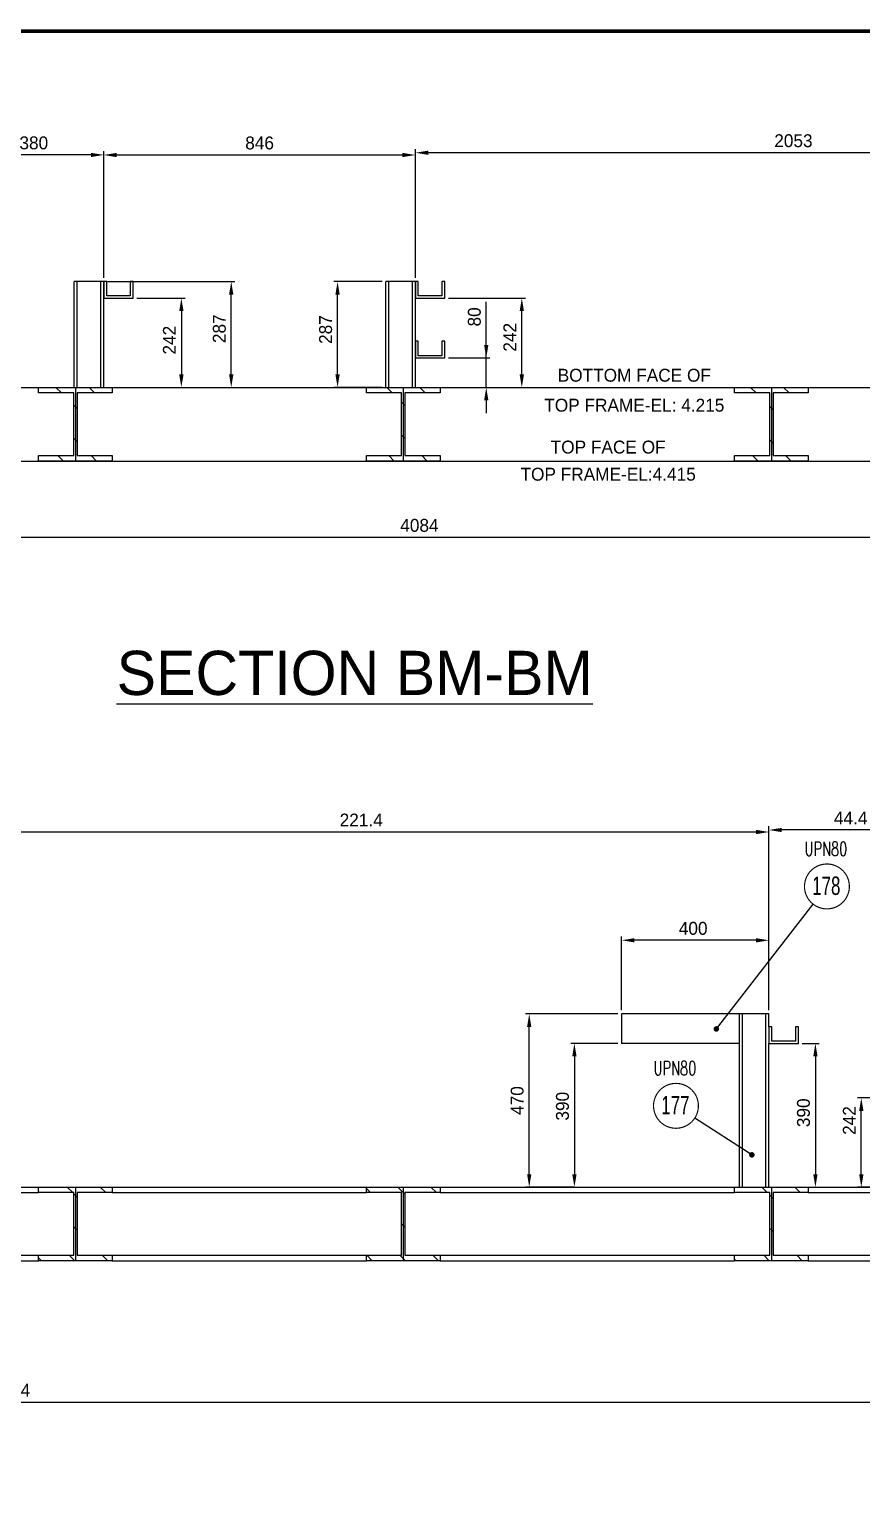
# Model space of a CAD drawing. Header units: millimetres. Extents: x 0 to 16187, y -20471 to 6290.
# Drawn here: x 1799.7 to 2025.7, y 3026.1 to 3423.6 of the extents above; entities that cross this region are included whole.
import ezdxf
from ezdxf.enums import TextEntityAlignment as Align

# ---------------------------------------------------------------- set-up
doc = ezdxf.new("R2010")
doc.units = ezdxf.units.MM
doc.header["$PDSIZE"] = -1
doc.layers.add('BORDER1', color=3, linetype='Continuous')
doc.layers.add('BORDER2', color=7, linetype='Continuous')
doc.styles.add('MtXpl_txt_shx', font='txt.shx', dxfattribs={"height": 0.2})
doc.styles.add('ROMANC', font='ROMANC', dxfattribs={"height": 5})
doc.styles.add('ROMAND-1', font='ic-romand.shx')
doc.styles.add('ROMANS', font='ROMANS.shx', dxfattribs={"width": 0.8})
doc.styles.add('ROMANT', font='ROMANT', dxfattribs={"height": 4})
doc.styles.add('SLDTEXTSTYLE2', font='TXT', dxfattribs={"width": 0.686449})
doc.dimstyles.new('AM_ISO', dxfattribs={"dimtxt": 3.5, "dimasz": 3.5, "dimexe": 1, "dimexo": 1, "dimgap": 1.5, "dimtad": 1, "dimdsep": 46, "dimtxsty": 'Standard', "dimcen": 0, "dimclrd": 1, "dimclre": 1, "dimclrt": 1, "dimadec": 0, "dimazin": 2, "dimtp": 0.1, "dimtm": 0.1, "dimtfac": 0.71, "dimtdec": 3, "dimtmove": 0, "dimatfit": 3, "dimfxl": 1, "dimlwd": -1, "dimlwe": -1, "dimarcsym": 1})
doc.dimstyles.new('AM_ISO$7', dxfattribs={"dimtxt": 3.5, "dimasz": 3.5, "dimexe": 1, "dimexo": 1, "dimgap": 1.5, "dimtad": 1, "dimtoh": 1, "dimdsep": 46, "dimtxsty": 'Standard', "dimcen": 0, "dimclrd": 1, "dimclre": 1, "dimclrt": 1, "dimadec": 0, "dimazin": 2, "dimtp": 0.1, "dimtm": 0.1, "dimtfac": 0.71, "dimtdec": 3, "dimtmove": 0, "dimatfit": 3, "dimfxl": 1, "dimlwd": -1, "dimlwe": -1, "dimarcsym": 1})
pattern_1 = [(135, (419.019, 1580.261), (-4.490128, -4.490128), [])]
pattern_2 = [(135, (419.019, 3584.333), (-4.490128, -4.490128), [])]

# ---------------------------------------------------------------- blocks, each defined once
blk = doc.blocks.new('*D3771')
at = {"color": 1, "linetype": 'ByBlock'}
for p, q in [((1895.53, 3355.14), (1882.4, 3355.14)), ((1883.4, 3329.94), (1883.4, 3351.64)), ((1895.53, 3326.44), (1882.4, 3326.44))]:
    blk.add_line(p, q, dxfattribs=at)
at = {"color": 1}
for points in [[(1883.98, 3351.64), (1882.82, 3351.64), (1883.4, 3355.14)], [(1882.82, 3329.94), (1883.98, 3329.94), (1883.4, 3326.44)]]:
    blk.add_solid(points, dxfattribs=at)
at = {"layer": 'Defpoints', "color": 0}
for p in [(1883.4, 3355.14), (1896.53, 3355.14), (1896.53, 3326.44)]:
    blk.add_point(p, dxfattribs=at)
at = {"color": 1, "insert": (1878.4, 3342.13), "char_height": 3.5, "attachment_point": 2, "rotation": 90}
blk.add_mtext('287', dxfattribs=at)
blk = doc.blocks.new('*D3773')
at = {"color": 1, "linetype": 'ByBlock'}
for p, q in [((1820.93, 3355.14), (1855.54, 3355.14)), ((1854.54, 3329.94), (1854.54, 3351.64)), ((1820.93, 3326.44), (1855.54, 3326.44))]:
    blk.add_line(p, q, dxfattribs=at)
at = {"color": 1}
for points in [[(1855.12, 3351.64), (1853.95, 3351.64), (1854.54, 3355.14)], [(1853.95, 3329.94), (1855.12, 3329.94), (1854.54, 3326.44)]]:
    blk.add_solid(points, dxfattribs=at)
at = {"layer": 'Defpoints', "color": 0}
for p in [(1819.93, 3355.14), (1854.54, 3355.14), (1819.93, 3326.44)]:
    blk.add_point(p, dxfattribs=at)
at = {"color": 1, "insert": (1849.54, 3342.36), "char_height": 3.5, "attachment_point": 2, "rotation": 90}
blk.add_mtext('287', dxfattribs=at)
blk = doc.blocks.new('*D3774')
at = {"color": 1, "linetype": 'ByBlock'}
for p, q in [((1828.93, 3350.64), (1841.99, 3350.64)), ((1840.99, 3347.14), (1840.99, 3329.94)), ((1823.23, 3326.44), (1841.99, 3326.44))]:
    blk.add_line(p, q, dxfattribs=at)
at = {"color": 1}
for points in [[(1841.58, 3347.14), (1840.41, 3347.14), (1840.99, 3350.64)], [(1840.41, 3329.94), (1841.58, 3329.94), (1840.99, 3326.44)]]:
    blk.add_solid(points, dxfattribs=at)
at = {"layer": 'Defpoints', "color": 0}
for p in [(1827.93, 3350.64), (1822.23, 3326.44), (1840.99, 3326.44)]:
    blk.add_point(p, dxfattribs=at)
at = {"color": 1, "insert": (1835.99, 3339.25), "char_height": 3.5, "attachment_point": 2, "rotation": 90}
blk.add_mtext('242', dxfattribs=at)
blk = doc.blocks.new('*D3775')
at = {"color": 1, "linetype": 'ByBlock'}
for p, q in [((1923.78, 3334.44), (1923.78, 3349.69)), ((1923.78, 3337.94), (1923.78, 3341.44)), ((1913.53, 3334.44), (1924.78, 3334.44)), ((1923.78, 3326.44), (1923.78, 3334.44)), ((1912.23, 3326.44), (1924.78, 3326.44)), ((1923.78, 3322.94), (1923.78, 3319.44))]:
    blk.add_line(p, q, dxfattribs=at)
at = {"color": 1}
for points in [[(1923.2, 3337.94), (1924.36, 3337.94), (1923.78, 3334.44)], [(1924.36, 3322.94), (1923.2, 3322.94), (1923.78, 3326.44)]]:
    blk.add_solid(points, dxfattribs=at)
at = {"layer": 'Defpoints', "color": 0}
for p in [(1912.53, 3334.44), (1923.78, 3334.44), (1911.23, 3326.44)]:
    blk.add_point(p, dxfattribs=at)
at = {"color": 1, "insert": (1918.78, 3345.57), "char_height": 3.5, "attachment_point": 2, "rotation": 90}
blk.add_mtext('80', dxfattribs=at)
blk = doc.blocks.new('*D3776')
at = {"color": 1, "linetype": 'ByBlock'}
for p, q in [((1913.53, 3350.64), (1934.43, 3350.64)), ((1933.43, 3329.94), (1933.43, 3347.14)), ((1912.23, 3326.44), (1934.43, 3326.44))]:
    blk.add_line(p, q, dxfattribs=at)
at = {"color": 1}
for points in [[(1934.02, 3347.14), (1932.85, 3347.14), (1933.43, 3350.64)], [(1932.85, 3329.94), (1934.02, 3329.94), (1933.43, 3326.44)]]:
    blk.add_solid(points, dxfattribs=at)
at = {"layer": 'Defpoints', "color": 0}
for p in [(1912.53, 3350.64), (1933.43, 3350.64), (1911.23, 3326.44)]:
    blk.add_point(p, dxfattribs=at)
at = {"color": 1, "insert": (1928.43, 3340.03), "char_height": 3.5, "attachment_point": 2, "rotation": 90}
blk.add_mtext('242', dxfattribs=at)
blk = doc.blocks.new('*D3779')
at = {"color": 1, "linetype": 'ByBlock'}
for p, q in [((1960.53, 3157.36), (1960.53, 3177.36)), ((1997.03, 3176.36), (1964.03, 3176.36)), ((2000.53, 3157.36), (2000.53, 3177.36))]:
    blk.add_line(p, q, dxfattribs=at)
at = {"color": 1}
for points in [[(1964.03, 3176.94), (1964.03, 3175.78), (1960.53, 3176.36)], [(1997.03, 3175.78), (1997.03, 3176.94), (2000.53, 3176.36)]]:
    blk.add_solid(points, dxfattribs=at)
at = {"layer": 'Defpoints', "color": 0}
for p in [(1960.53, 3176.36), (1960.53, 3156.36), (2000.53, 3156.36)]:
    blk.add_point(p, dxfattribs=at)
at = {"color": 1, "insert": (1979.96, 3181.36), "char_height": 3.5, "attachment_point": 2}
blk.add_mtext('400', dxfattribs=at)
blk = doc.blocks.new('*D3780')
at = {"color": 1, "linetype": 'ByBlock'}
for p, q in [((1959.53, 3148.36), (1946.71, 3148.36)), ((1947.71, 3144.86), (1947.71, 3112.86)), ((1947.61, 3109.36), (1946.71, 3109.36))]:
    blk.add_line(p, q, dxfattribs=at)
at = {"color": 1}
for points in [[(1948.3, 3144.86), (1947.13, 3144.86), (1947.71, 3148.36)], [(1947.13, 3112.86), (1948.3, 3112.86), (1947.71, 3109.36)]]:
    blk.add_solid(points, dxfattribs=at)
at = {"layer": 'Defpoints', "color": 0}
for p in [(1960.53, 3148.36), (1947.71, 3109.36), (1948.61, 3109.36)]:
    blk.add_point(p, dxfattribs=at)
at = {"color": 1, "insert": (1942.71, 3131.32), "char_height": 3.5, "attachment_point": 2, "rotation": 90}
blk.add_mtext('390', dxfattribs=at)
blk = doc.blocks.new('*D3781')
at = {"color": 1, "linetype": 'ByBlock'}
for p, q in [((2009.53, 3148.36), (2014.15, 3148.36)), ((2013.15, 3144.86), (2013.15, 3112.86)), ((2012.23, 3109.36), (2014.15, 3109.36))]:
    blk.add_line(p, q, dxfattribs=at)
at = {"color": 1}
for points in [[(2013.74, 3144.86), (2012.57, 3144.86), (2013.15, 3148.36)], [(2012.57, 3112.86), (2013.74, 3112.86), (2013.15, 3109.36)]]:
    blk.add_solid(points, dxfattribs=at)
at = {"layer": 'Defpoints', "color": 0}
for p in [(2008.53, 3148.36), (2011.23, 3109.36), (2013.15, 3109.36)]:
    blk.add_point(p, dxfattribs=at)
at = {"color": 1, "insert": (2008.15, 3129.54), "char_height": 3.5, "attachment_point": 2, "rotation": 90}
blk.add_mtext('390', dxfattribs=at)
blk = doc.blocks.new('*D3783')
at = {"color": 1, "linetype": 'ByBlock'}
for p, q in [((2027.93, 3133.56), (2024.61, 3133.56)), ((2025.61, 3112.86), (2025.61, 3130.06)), ((2030.73, 3109.36), (2024.61, 3109.36))]:
    blk.add_line(p, q, dxfattribs=at)
at = {"color": 1}
for points in [[(2026.2, 3130.06), (2025.03, 3130.06), (2025.61, 3133.56)], [(2025.03, 3112.86), (2026.2, 3112.86), (2025.61, 3109.36)]]:
    blk.add_solid(points, dxfattribs=at)
at = {"layer": 'Defpoints', "color": 0}
for p in [(2025.61, 3133.56), (2028.93, 3133.56), (2031.73, 3109.36)]:
    blk.add_point(p, dxfattribs=at)
at = {"color": 1, "insert": (2020.61, 3127.44), "char_height": 3.5, "attachment_point": 2, "rotation": 90}
blk.add_mtext('242', dxfattribs=at)
blk = doc.blocks.new('*D3843')
at = {"color": 1, "linetype": 'ByBlock'}
for p, q in [((1904.53, 3356.14), (1904.53, 3391.12)), ((2109.83, 3327.44), (2109.83, 3391.12)), ((2106.33, 3390.12), (1908.03, 3390.12))]:
    blk.add_line(p, q, dxfattribs=at)
at = {"color": 1}
for points in [[(1908.03, 3390.7), (1908.03, 3389.54), (1904.53, 3390.12)], [(2106.33, 3389.54), (2106.33, 3390.7), (2109.83, 3390.12)]]:
    blk.add_solid(points, dxfattribs=at)
at = {"layer": 'Defpoints', "color": 0}
for p in [(1904.53, 3390.12), (1904.53, 3355.14), (2109.83, 3326.44)]:
    blk.add_point(p, dxfattribs=at)
at = {"color": 1, "insert": (2007.18, 3393.37), "char_height": 3.5, "attachment_point": 5}
blk.add_mtext('2053', dxfattribs=at)
blk = doc.blocks.new('*U609')
at = {"layer": 'BORDER1', "color": 154, "true_color": 0x1859a9, "const_width": 1}
blk.add_lwpolyline([(1.81, 811), (1144, 811), (1144, 0), (0, 0), (0, 811)], close=True, dxfattribs=at)
at = {"layer": 'BORDER2', "flags": 8}
for tag, height, style, p in [('REV-A', 3.24, 'ROMANS', (986.93, 140.25)), ('RE-A', 8.06, 'ROMANT', (1084.63, 7.17))]:
    blk.add_attdef(tag, text='', height=height, dxfattribs=dict(at, style=style)).set_placement(p, align=Align.CENTER)
at = {"layer": 'BORDER2', "style": 'ROMANS', "width": 3.830216}
blk.add_attdef('DATE-A', text='', height=3.24, dxfattribs=at).set_placement((995.51, 140.25), (1008.51, 140.25), align=Align.FIT)
at = {"layer": 'BORDER2'}
for tag, height, style, p in [('DRN-A', 3.24, 'ROMANS', (1018.38, 140.25)), ('CHD-A', 3.24, 'ROMANS', (1032.35, 140.25)), ('APD-A', 3.24, 'ROMANS', (1046.64, 140.25)), ('CONS_CONT_VEND', 4.2, 'ROMANC', (1061.39, 72.83))]:
    blk.add_attdef(tag, text='', height=height, dxfattribs=dict(at, style=style)).set_placement(p, align=Align.CENTER)
at = {"layer": 'BORDER2', "style": 'ROMANS', "width": 0.8}
for tag, p, height in [('1:X', (997.23, 122.55), 3.5), ('LOC', (1042.74, 122.55), 3.5), ('PROJ_NO', (1118.64, 122.55), 3.5), ('CONS_DRG_NO', (1011, 63), 3)]:
    blk.add_attdef(tag, p, '', height=height, dxfattribs=at)
at = {"layer": 'BORDER2', "lineweight": 30, "width": 0.8, "flags": 104}
blk.add_attdef('COMMENTS-A', text='', height=2.2, dxfattribs=at).set_placement((1055.21, 142.07), align=Align.MIDDLE_LEFT)
at = {"layer": 'BORDER2', "style": 'ROMANS', "width": 0.8}
for tag, p in [('PROJECT_TITLE_1', (1061.07, 55.35)), ('PROJECT_TITLE_2', (1061.07, 49.3))]:
    blk.add_attdef(tag, text='', height=3.5, dxfattribs=at).set_placement(p, align=Align.MIDDLE)
at = {"layer": 'BORDER2', "style": 'ROMANT', "width": 0.8}
for tag, p in [('DRG_TITLE_1', (1061.07, 36.31)), ('DRG_TITLE_2', (1061.07, 28.31)), ('DRG_TITLE_3', (1061.07, 20.31))]:
    blk.add_attdef(tag, text='', height=5, dxfattribs=at).set_placement(p, align=Align.CENTER)
at = {"layer": 'BORDER2', "style": 'ROMANT'}
for tag, p in [('AR', (995, 7.17)), ('PA', (1011.74, 7.17)), ('DC', (1028.45, 7.17)), ('TS', (1120.84, 7.17))]:
    blk.add_attdef(tag, p, '', height=8.06, dxfattribs=at)
for tag, p in [('SRNO', (1074.7, 7.17)), ('SH', (1115.8, 7.18))]:
    blk.add_attdef(tag, text='', height=8.06, dxfattribs=at).set_placement(p, align=Align.RIGHT)
at = {"layer": 'BORDER2', "style": 'ROMANS', "flags": 2}
blk.add_attdef('TB_VERSION', text='', height=2, dxfattribs=at).set_placement((1, -1), align=Align.TOP_LEFT)
blk = doc.blocks.new('*D4008')
at = {"color": 1, "linetype": 'ByBlock'}
for p, q in [((1819.93, 3356.14), (1819.93, 3390.51)), ((1901.03, 3389.51), (1823.43, 3389.51)), ((1904.53, 3356.14), (1904.53, 3390.51))]:
    blk.add_line(p, q, dxfattribs=at)
at = {"color": 1}
for points in [[(1823.43, 3390.09), (1823.43, 3388.92), (1819.93, 3389.51)], [(1901.03, 3388.92), (1901.03, 3390.09), (1904.53, 3389.51)]]:
    blk.add_solid(points, dxfattribs=at)
at = {"layer": 'Defpoints', "color": 0}
for p in [(1819.93, 3389.51), (1819.93, 3355.14), (1904.53, 3355.14)]:
    blk.add_point(p, dxfattribs=at)
at = {"color": 1, "insert": (1862.23, 3392.76), "char_height": 3.5, "attachment_point": 5}
blk.add_mtext('846', dxfattribs=at)
blk = doc.blocks.new('*D4009')
at = {"color": 1, "linetype": 'ByBlock'}
for p, q in [((1781.93, 3356.14), (1781.93, 3390.53)), ((1816.43, 3389.53), (1785.43, 3389.53)), ((1819.93, 3356.14), (1819.93, 3390.53))]:
    blk.add_line(p, q, dxfattribs=at)
at = {"color": 1}
for points in [[(1785.43, 3390.11), (1785.43, 3388.94), (1781.93, 3389.53)], [(1816.43, 3388.94), (1816.43, 3390.11), (1819.93, 3389.53)]]:
    blk.add_solid(points, dxfattribs=at)
at = {"layer": 'Defpoints', "color": 0}
for p in [(1781.93, 3389.53), (1781.93, 3355.14), (1819.93, 3355.14)]:
    blk.add_point(p, dxfattribs=at)
at = {"color": 1, "insert": (1800.93, 3392.78), "char_height": 3.5, "attachment_point": 5}
blk.add_mtext('380', dxfattribs=at)
blk = doc.blocks.new('*D4012')
at = {"color": 1, "linetype": 'ByBlock'}
for p, q in [((1478.43, 3088.36), (1478.43, 3049.99)), ((2109.83, 3088.36), (2109.83, 3049.99)), ((1481.93, 3050.99), (2106.33, 3050.99))]:
    blk.add_line(p, q, dxfattribs=at)
at = {"color": 1}
for points in [[(1481.93, 3051.57), (1481.93, 3050.4), (1478.43, 3050.99)], [(2106.33, 3050.4), (2106.33, 3051.57), (2109.83, 3050.99)]]:
    blk.add_solid(points, dxfattribs=at)
at = {"layer": 'Defpoints', "color": 0}
for p in [(1478.43, 3089.36), (2109.83, 3089.36), (2109.83, 3050.99)]:
    blk.add_point(p, dxfattribs=at)
at = {"color": 1, "insert": (1794.13, 3054.24), "char_height": 3.5, "attachment_point": 5}
blk.add_mtext('631.4', dxfattribs=at)
blk = doc.blocks.new('*D4013')
at = {"color": 1, "linetype": 'ByBlock'}
for p, q in [((1701.43, 3305.44), (1701.43, 3284.72)), ((2109.83, 3305.44), (2109.83, 3284.72)), ((2106.33, 3285.72), (1704.93, 3285.72))]:
    blk.add_line(p, q, dxfattribs=at)
at = {"color": 1}
for points in [[(1704.93, 3286.3), (1704.93, 3285.13), (1701.43, 3285.72)], [(2106.33, 3285.13), (2106.33, 3286.3), (2109.83, 3285.72)]]:
    blk.add_solid(points, dxfattribs=at)
at = {"layer": 'Defpoints', "color": 0}
for p in [(1701.43, 3306.44), (2109.83, 3306.44), (1701.43, 3285.72)]:
    blk.add_point(p, dxfattribs=at)
at = {"color": 1, "insert": (1905.63, 3288.97), "char_height": 3.5, "attachment_point": 5}
blk.add_mtext('4084', dxfattribs=at)
blk = doc.blocks.new('*D4475')
at = {"color": 1, "linetype": 'ByBlock'}
for p, q in [((2000.53, 3157.36), (2000.53, 3207.3)), ((2041.43, 3206.3), (2004.03, 3206.3)), ((2044.93, 3153.86), (2044.93, 3207.3))]:
    blk.add_line(p, q, dxfattribs=at)
at = {"color": 1}
for points in [[(2004.03, 3206.88), (2004.03, 3205.72), (2000.53, 3206.3)], [(2041.43, 3205.72), (2041.43, 3206.88), (2044.93, 3206.3)]]:
    blk.add_solid(points, dxfattribs=at)
at = {"layer": 'Defpoints', "color": 0}
for p in [(2000.53, 3206.3), (2000.53, 3156.36), (2044.93, 3152.86)]:
    blk.add_point(p, dxfattribs=at)
at = {"color": 1, "insert": (2022.73, 3209.55), "char_height": 3.5, "attachment_point": 5}
blk.add_mtext('44.4', dxfattribs=at)
blk = doc.blocks.new('*D4476')
at = {"color": 1, "linetype": 'ByBlock'}
for p, q in [((1779.13, 3118.36), (1779.13, 3206.75)), ((1997.03, 3205.75), (1782.63, 3205.75)), ((2000.53, 3157.36), (2000.53, 3206.75))]:
    blk.add_line(p, q, dxfattribs=at)
at = {"color": 1}
for points in [[(1782.63, 3206.34), (1782.63, 3205.17), (1779.13, 3205.75)], [(1997.03, 3205.17), (1997.03, 3206.34), (2000.53, 3205.75)]]:
    blk.add_solid(points, dxfattribs=at)
at = {"layer": 'Defpoints', "color": 0}
for p in [(1779.13, 3205.75), (2000.53, 3156.36), (1779.13, 3117.36)]:
    blk.add_point(p, dxfattribs=at)
at = {"color": 1, "insert": (1889.83, 3209), "char_height": 3.5, "attachment_point": 5}
blk.add_mtext('221.4', dxfattribs=at)
blk = doc.blocks.new('*D5695')
at = {"color": 1, "linetype": 'ByBlock'}
for p, q in [((1959.53, 3156.36), (1934.45, 3156.36)), ((1935.45, 3112.86), (1935.45, 3152.86)), ((1946.74, 3109.36), (1934.45, 3109.36))]:
    blk.add_line(p, q, dxfattribs=at)
at = {"color": 1}
for points in [[(1936.03, 3152.86), (1934.87, 3152.86), (1935.45, 3156.36)], [(1934.87, 3112.86), (1936.03, 3112.86), (1935.45, 3109.36)]]:
    blk.add_solid(points, dxfattribs=at)
at = {"layer": 'Defpoints', "color": 0}
for p in [(1935.45, 3156.36), (1960.53, 3156.36), (1947.74, 3109.36)]:
    blk.add_point(p, dxfattribs=at)
at = {"color": 1, "insert": (1932.2, 3132.86), "char_height": 3.5, "attachment_point": 5, "rotation": 90}
blk.add_mtext('470', dxfattribs=at)

msp = doc.modelspace()

# ---------------------------------------------------------------- hatches: boundary and pattern name
at = {"linetype": 'Continuous', "lineweight": 18}
h = msp.add_hatch(dxfattribs=at)
h.set_pattern_fill('ANSI31', scale=2, angle=90, style=0)
h.set_pattern_definition(pattern_1)
h.paths.add_polyline_path([(1812.22547, 3326.44239), (1802.22547, 3326.44239), (1802.22547, 3324.94239), (1811.77547, 3324.94239), (1811.77547, 3307.94239), (1802.22547, 3307.94239), (1802.22547, 3306.44239), (1812.22547, 3306.44239)], flags=0)
h = msp.add_hatch(dxfattribs=at)
h.set_pattern_fill('ANSI31', scale=2, angle=90, style=0)
h.set_pattern_definition(pattern_1)
h.paths.add_polyline_path([(1812.22547, 3326.44239), (1812.22547, 3306.44239), (1822.22547, 3306.44239), (1822.22547, 3307.94239), (1812.67547, 3307.94239), (1812.67547, 3324.94239), (1822.22547, 3324.94239), (1822.22547, 3326.44239)], flags=0)
h = msp.add_hatch(dxfattribs=at)
h.set_pattern_fill('ANSI31', scale=2, angle=90, style=0)
h.set_pattern_definition(pattern_1)
h.paths.add_polyline_path([(1901.22547, 3326.44239), (1891.22547, 3326.44239), (1891.22547, 3324.94239), (1900.77547, 3324.94239), (1900.77547, 3307.94239), (1891.22547, 3307.94239), (1891.22547, 3306.44239), (1901.22547, 3306.44239)], flags=0)
h = msp.add_hatch(dxfattribs=at)
h.set_pattern_fill('ANSI31', scale=2, angle=90, style=0)
h.set_pattern_definition(pattern_1)
h.paths.add_polyline_path([(1901.22547, 3326.44239), (1901.22547, 3306.44239), (1911.22547, 3306.44239), (1911.22547, 3307.94239), (1901.67547, 3307.94239), (1901.67547, 3324.94239), (1911.22547, 3324.94239), (1911.22547, 3326.44239)], flags=0)
h = msp.add_hatch(dxfattribs=at)
h.set_pattern_fill('ANSI31', scale=2, angle=90, style=0)
h.set_pattern_definition(pattern_1)
h.paths.add_polyline_path([(2001.22547, 3326.44239), (1991.22547, 3326.44239), (1991.22547, 3324.94239), (2000.77547, 3324.94239), (2000.77547, 3307.94239), (1991.22547, 3307.94239), (1991.22547, 3306.44239), (2001.22547, 3306.44239)], flags=0)
h = msp.add_hatch(dxfattribs=at)
h.set_pattern_fill('ANSI31', scale=2, angle=90, style=0)
h.set_pattern_definition(pattern_1)
h.paths.add_polyline_path([(2001.22547, 3326.44239), (2001.22547, 3306.44239), (2011.22547, 3306.44239), (2011.22547, 3307.94239), (2001.67547, 3307.94239), (2001.67547, 3324.94239), (2011.22547, 3324.94239), (2011.22547, 3326.44239)], flags=0)
h = msp.add_hatch(dxfattribs=at)
h.set_pattern_fill('ANSI31', scale=2, angle=90, style=0)
h.set_pattern_definition(pattern_2)
h.paths.add_polyline_path([(1812.22547, 3109.36117), (1802.22547, 3109.36117), (1802.22547, 3107.86117), (1811.77547, 3107.86117), (1811.77547, 3090.86117), (1802.22547, 3090.86117), (1802.22547, 3089.36117), (1812.22547, 3089.36117)], flags=0)
h = msp.add_hatch(dxfattribs=at)
h.set_pattern_fill('ANSI31', scale=2, angle=90, style=0)
h.set_pattern_definition(pattern_2)
h.paths.add_polyline_path([(1812.22547, 3109.36117), (1812.22547, 3089.36117), (1822.22547, 3089.36117), (1822.22547, 3090.86117), (1812.67547, 3090.86117), (1812.67547, 3107.86117), (1822.22547, 3107.86117), (1822.22547, 3109.36117)], flags=0)
h = msp.add_hatch(dxfattribs=at)
h.set_pattern_fill('ANSI31', scale=2, angle=90, style=0)
h.set_pattern_definition(pattern_2)
h.paths.add_polyline_path([(1901.22547, 3109.36117), (1891.22547, 3109.36117), (1891.22547, 3107.86117), (1900.77547, 3107.86117), (1900.77547, 3090.86117), (1891.22547, 3090.86117), (1891.22547, 3089.36117), (1901.22547, 3089.36117)], flags=0)
h = msp.add_hatch(dxfattribs=at)
h.set_pattern_fill('ANSI31', scale=2, angle=90, style=0)
h.set_pattern_definition(pattern_2)
h.paths.add_polyline_path([(1901.22547, 3109.36117), (1901.22547, 3089.36117), (1911.22547, 3089.36117), (1911.22547, 3090.86117), (1901.67547, 3090.86117), (1901.67547, 3107.86117), (1911.22547, 3107.86117), (1911.22547, 3109.36117)], flags=0)
h = msp.add_hatch(dxfattribs=at)
h.set_pattern_fill('ANSI31', scale=2, angle=90, style=0)
h.set_pattern_definition(pattern_2)
h.paths.add_polyline_path([(2001.22547, 3109.36117), (1991.22547, 3109.36117), (1991.22547, 3107.86117), (2000.77547, 3107.86117), (2000.77547, 3090.86117), (1991.22547, 3090.86117), (1991.22547, 3089.36117), (2001.22547, 3089.36117)], flags=0)
h = msp.add_hatch(dxfattribs=at)
h.set_pattern_fill('ANSI31', scale=2, angle=90, style=0)
h.set_pattern_definition(pattern_2)
h.paths.add_polyline_path([(2001.22547, 3109.36117), (2001.22547, 3089.36117), (2011.22547, 3089.36117), (2011.22547, 3090.86117), (2001.67547, 3090.86117), (2001.67547, 3107.86117), (2011.22547, 3107.86117), (2011.22547, 3109.36117)], flags=0)

# ---------------------------------------------------------------- linework, layer by layer
at = {"color": 7, "linetype": 'Continuous', "lineweight": 25}
for p, q in [((1811.92547, 3326.44239), (1811.92547, 3355.14239)), ((1812.72547, 3355.14239), (1811.92547, 3355.14239)), ((1812.72547, 3326.44239), (1812.72547, 3355.14239)), ((1819.12547, 3355.14239), (1812.72547, 3355.14239)), ((1819.12547, 3326.44239), (1819.12547, 3355.14239)), ((1819.92547, 3355.14239), (1819.12547, 3355.14239)), ((1820.72547, 3355.14239), (1819.92547, 3355.14239)), ((1819.92547, 3355.14239), (1819.92547, 3350.64239)), ((1819.92547, 3326.44239), (1819.92547, 3355.14239)), ((1820.72547, 3351.24239), (1820.72547, 3355.14239)), ((1827.92547, 3355.14239), (1827.12547, 3355.14239)), ((1827.12547, 3355.14239), (1827.12547, 3351.24239)), ((1827.92547, 3350.64239), (1827.92547, 3355.14239)), ((1896.52547, 3326.44239), (1896.52547, 3355.14239)), ((1897.32547, 3355.14239), (1896.52547, 3355.14239)), ((1897.32547, 3326.44239), (1897.32547, 3355.14239)), ((1903.72547, 3355.14239), (1897.32547, 3355.14239)), ((1903.72547, 3326.44239), (1903.72547, 3355.14239)), ((1904.52547, 3355.14239), (1903.72547, 3355.14239)), ((1905.32547, 3355.14239), (1904.52547, 3355.14239)), ((1904.52547, 3355.14239), (1904.52547, 3350.64239)), ((1904.52547, 3326.44239), (1904.52547, 3355.14239)), ((1905.32547, 3351.24239), (1905.32547, 3355.14239)), ((1912.52547, 3355.14239), (1911.72547, 3355.14239)), ((1911.72547, 3355.14239), (1911.72547, 3351.24239)), ((1912.52547, 3350.64239), (1912.52547, 3355.14239)), ((1827.12547, 3351.24239), (1820.72547, 3351.24239)), ((1911.72547, 3351.24239), (1905.32547, 3351.24239)), ((1819.92547, 3350.64239), (1827.92547, 3350.64239)), ((1904.52547, 3350.64239), (1912.52547, 3350.64239)), ((1904.52547, 3338.94239), (1904.52547, 3334.44239)), ((1905.32547, 3338.94239), (1904.52547, 3338.94239)), ((1905.32547, 3335.04239), (1905.32547, 3338.94239)), ((1912.52547, 3338.94239), (1911.72547, 3338.94239)), ((1911.72547, 3338.94239), (1911.72547, 3335.04239)), ((1912.52547, 3334.44239), (1912.52547, 3338.94239)), ((1911.72547, 3335.04239), (1905.32547, 3335.04239)), ((1904.52547, 3334.44239), (1912.52547, 3334.44239)), ((1802.22547, 3324.94239), (1802.22547, 3326.44239)), ((1802.22547, 3326.44239), (1812.22547, 3326.44239)), ((1811.77547, 3324.94239), (1802.22547, 3324.94239)), ((1811.77547, 3307.94239), (1811.77547, 3324.94239)), ((1812.22547, 3326.44239), (1812.22547, 3306.44239)), ((1812.22547, 3326.44239), (1822.22547, 3326.44239)), ((1822.22547, 3324.94239), (1812.67547, 3324.94239)), ((1812.67547, 3324.94239), (1812.67547, 3307.94239)), ((1822.22547, 3326.44239), (1822.22547, 3324.94239)), ((1891.22547, 3324.94239), (1891.22547, 3326.44239)), ((1891.22547, 3326.44239), (1901.22547, 3326.44239)), ((1900.77547, 3324.94239), (1891.22547, 3324.94239)), ((1900.77547, 3307.94239), (1900.77547, 3324.94239)), ((1901.22547, 3326.44239), (1901.22547, 3306.44239)), ((1901.22547, 3326.44239), (1911.22547, 3326.44239)), ((1911.22547, 3324.94239), (1901.67547, 3324.94239)), ((1901.67547, 3324.94239), (1901.67547, 3307.94239)), ((1911.22547, 3326.44239), (1911.22547, 3324.94239)), ((1991.22547, 3324.94239), (1991.22547, 3326.44239)), ((1991.22547, 3326.44239), (2001.22547, 3326.44239)), ((2000.77547, 3324.94239), (1991.22547, 3324.94239)), ((2000.77547, 3307.94239), (2000.77547, 3324.94239)), ((2001.22547, 3326.44239), (2001.22547, 3306.44239)), ((2001.22547, 3326.44239), (2011.22547, 3326.44239)), ((2011.22547, 3324.94239), (2001.67547, 3324.94239)), ((2001.67547, 3324.94239), (2001.67547, 3307.94239)), ((2011.22547, 3326.44239), (2011.22547, 3324.94239)), ((1802.22547, 3306.44239), (1802.22547, 3307.94239)), ((1802.22547, 3307.94239), (1811.77547, 3307.94239)), ((1812.67547, 3307.94239), (1822.22547, 3307.94239)), ((1822.22547, 3307.94239), (1822.22547, 3306.44239)), ((1891.22547, 3307.94239), (1900.77547, 3307.94239)), ((1891.22547, 3306.44239), (1891.22547, 3307.94239)), ((1901.67547, 3307.94239), (1911.22547, 3307.94239)), ((1911.22547, 3307.94239), (1911.22547, 3306.44239)), ((1991.22547, 3307.94239), (2000.77547, 3307.94239)), ((1991.22547, 3306.44239), (1991.22547, 3307.94239)), ((2001.67547, 3307.94239), (2011.22547, 3307.94239)), ((2011.22547, 3307.94239), (2011.22547, 3306.44239)), ((1812.22547, 3306.44239), (1802.22547, 3306.44239)), ((1822.22547, 3306.44239), (1812.22547, 3306.44239)), ((1901.22547, 3306.44239), (1891.22547, 3306.44239)), ((1911.22547, 3306.44239), (1901.22547, 3306.44239)), ((2001.22547, 3306.44239), (1991.22547, 3306.44239)), ((2011.22547, 3306.44239), (2001.22547, 3306.44239)), ((1960.52547, 3156.36117), (1960.52547, 3148.36117)), ((1992.52547, 3156.36117), (1960.52547, 3156.36117)), ((1992.52547, 3109.36117), (1992.52547, 3156.36117)), ((1993.32547, 3156.36117), (1992.52547, 3156.36117)), ((1993.32547, 3109.36117), (1993.32547, 3156.36117)), ((1999.72547, 3156.36117), (1993.32547, 3156.36117)), ((1999.72547, 3109.36117), (1999.72547, 3156.36117)), ((2000.52547, 3156.36117), (1999.72547, 3156.36117)), ((2000.52547, 3152.86117), (2000.52547, 3156.36117)), ((2000.52547, 3152.86117), (2000.52547, 3148.36117)), ((2001.32547, 3152.86117), (2000.52547, 3152.86117)), ((2001.32547, 3148.96117), (2001.32547, 3152.86117)), ((2007.72547, 3152.86117), (2007.72547, 3148.96117)), ((2008.52547, 3152.86117), (2007.72547, 3152.86117)), ((2008.52547, 3148.36117), (2008.52547, 3152.86117)), ((1992.52547, 3148.36117), (1960.52547, 3148.36117)), ((2000.52547, 3148.36117), (2008.52547, 3148.36117)), ((2000.52547, 3109.36117), (2000.52547, 3148.36117)), ((2007.72547, 3148.96117), (2001.32547, 3148.96117)), ((1788.22547, 3109.36117), (1802.22547, 3109.36117)), ((1802.22547, 3107.86117), (1802.22547, 3109.36117)), ((1802.22547, 3109.36117), (1812.22547, 3109.36117)), ((1812.22547, 3109.36117), (1812.22547, 3089.36117)), ((1812.22547, 3109.36117), (1822.22547, 3109.36117)), ((1822.22547, 3109.36117), (1822.22547, 3107.86117)), ((1822.22547, 3109.36117), (1891.22547, 3109.36117)), ((1891.22547, 3107.86117), (1891.22547, 3109.36117)), ((1891.22547, 3109.36117), (1901.22547, 3109.36117)), ((1901.22547, 3109.36117), (1901.22547, 3089.36117)), ((1901.22547, 3109.36117), (1911.22547, 3109.36117)), ((1911.22547, 3109.36117), (1911.22547, 3107.86117)), ((1911.22547, 3109.36117), (1991.22547, 3109.36117)), ((1991.22547, 3107.86117), (1991.22547, 3109.36117)), ((1991.22547, 3109.36117), (2001.22547, 3109.36117)), ((2001.22547, 3109.36117), (2001.22547, 3089.36117)), ((2001.22547, 3109.36117), (2011.22547, 3109.36117)), ((2011.22547, 3109.36117), (2011.22547, 3107.86117)), ((2011.22547, 3109.36117), (2031.72547, 3109.36117)), ((1788.22547, 3107.86117), (1802.22547, 3107.86117)), ((1811.77547, 3107.86117), (1802.22547, 3107.86117)), ((1811.77547, 3090.86117), (1811.77547, 3107.86117)), ((1822.22547, 3107.86117), (1812.67547, 3107.86117)), ((1812.67547, 3107.86117), (1812.67547, 3090.86117)), ((1822.22547, 3107.86117), (1891.22547, 3107.86117)), ((1900.77547, 3107.86117), (1891.22547, 3107.86117)), ((1900.77547, 3090.86117), (1900.77547, 3107.86117)), ((1911.22547, 3107.86117), (1901.67547, 3107.86117)), ((1901.67547, 3107.86117), (1901.67547, 3090.86117)), ((1911.22547, 3107.86117), (1991.22547, 3107.86117)), ((2000.77547, 3107.86117), (1991.22547, 3107.86117)), ((2000.77547, 3090.86117), (2000.77547, 3107.86117)), ((2011.22547, 3107.86117), (2001.67547, 3107.86117)), ((2001.67547, 3107.86117), (2001.67547, 3090.86117)), ((2011.22547, 3107.86117), (2031.72547, 3107.86117)), ((1788.22547, 3090.86117), (1802.22547, 3090.86117)), ((1788.22547, 3089.36117), (1802.22547, 3089.36117)), ((1802.22547, 3090.86117), (1811.77547, 3090.86117)), ((1802.22547, 3089.36117), (1802.22547, 3090.86117)), ((1812.22547, 3089.36117), (1802.22547, 3089.36117)), ((1822.22547, 3089.36117), (1812.22547, 3089.36117)), ((1812.67547, 3090.86117), (1822.22547, 3090.86117)), ((1822.22547, 3090.86117), (1822.22547, 3089.36117)), ((1822.22547, 3090.86117), (1891.22547, 3090.86117)), ((1822.22547, 3089.36117), (1891.22547, 3089.36117)), ((1891.22547, 3090.86117), (1900.77547, 3090.86117)), ((1891.22547, 3089.36117), (1891.22547, 3090.86117)), ((1901.22547, 3089.36117), (1891.22547, 3089.36117)), ((1911.22547, 3089.36117), (1901.22547, 3089.36117)), ((1901.67547, 3090.86117), (1911.22547, 3090.86117)), ((1911.22547, 3090.86117), (1911.22547, 3089.36117)), ((1911.22547, 3090.86117), (1991.22547, 3090.86117)), ((1911.22547, 3089.36117), (1991.22547, 3089.36117)), ((1991.22547, 3090.86117), (2000.77547, 3090.86117)), ((1991.22547, 3089.36117), (1991.22547, 3090.86117)), ((2001.22547, 3089.36117), (1991.22547, 3089.36117)), ((2011.22547, 3089.36117), (2001.22547, 3089.36117)), ((2001.67547, 3090.86117), (2011.22547, 3090.86117)), ((2011.22547, 3090.86117), (2011.22547, 3089.36117)), ((2011.22547, 3090.86117), (2031.72547, 3090.86117)), ((2011.22547, 3089.36117), (2031.72547, 3089.36117))]:
    msp.add_line(p, q, dxfattribs=at)
for p, q in [((1721.42547, 3326.44239), (2109.82547, 3326.44239)), ((1721.42547, 3306.44239), (2109.82547, 3306.44239))]:
    msp.add_line(p, q)
at = {"color": 4, "const_width": 0.3125}
msp.add_lwpolyline([(2010.18705, 3190.97551, -1), (2022.37455, 3190.97551, -1)], format="xyb", close=True, dxfattribs=at)
at = {"color": 2, "const_width": 0.3125}
msp.add_lwpolyline([(1969.19671, 3131.42539, -1), (1981.38421, 3131.42539, -1)], format="xyb", close=True, dxfattribs=at)

# ---------------------------------------------------------------- block references
at = {"layer": 'BORDER1'}
msp.add_blockref('*U609', (1420.17862, 2612.13313), dxfattribs=at)

# ---------------------------------------------------------------- texts
at = {"color": 7, "style": 'ROMAND-1'}
msp.add_text('%%USECTION BM-BM', height=12, dxfattribs=at).set_placement((1823.41503, 3242.94051))
at = {"color": 4, "lineweight": 25, "style": 'MtXpl_txt_shx', "width": 0.6875}
msp.add_text('UPN80', height=3.75, dxfattribs=at).set_placement((2010.20264, 3199.30825))
at = {"color": 4, "lineweight": 25, "style": 'SLDTEXTSTYLE2', "width": 0.686449}
msp.add_text('178', height=5, dxfattribs=at).set_placement((2016.11432, 3191.16848), align=Align.MIDDLE_CENTER)
at = {"color": 2, "lineweight": 25, "style": 'MtXpl_txt_shx', "width": 0.6875}
msp.add_text('UPN80', height=3.75, dxfattribs=at).set_placement((1969.21231, 3139.75814))
at = {"color": 2, "lineweight": 25, "style": 'SLDTEXTSTYLE2', "width": 0.686449}
msp.add_text('177', height=5, dxfattribs=at).set_placement((1975.12399, 3131.61836), align=Align.MIDDLE_CENTER)
at = {"color": 1, "char_height": 3.5, "attachment_point": 5}
for s, insert in [('BOTTOM FACE OF', (1963.98317, 3329.70915)), ('TOP FRAME-EL: 4.215', (1963.98317, 3321.56912)), ('TOP FACE OF', (1956.87784, 3310.2105)), ('TOP FRAME-EL:4.415', (1956.87784, 3302.84156))]:
    msp.add_mtext(s, dxfattribs=dict(at, insert=insert))

# ---------------------------------------------------------------- dimensions: what is measured, and where the dimension line sits
for base, p1, p2, picture, middle in [((1781.92547, 3389.52633), (1819.92547, 3355.14239), (1781.92547, 3355.14239), '*D4009', (1800.92547, 3392.77633)), ((1819.92547, 3389.50811), (1904.52547, 3355.14239), (1819.92547, 3355.14239), '*D4008', (1862.22547, 3392.75811)), ((1904.52547, 3390.12014), (2109.82547, 3326.44239), (1904.52547, 3355.14239), '*D3843', (2007.17547, 3393.37014)), ((1701.42547, 3285.71601), (2109.82547, 3306.44239), (1701.42547, 3306.44239), '*D4013', (1905.62547, 3288.96601))]:
    dim = msp.add_linear_dim(base=base, p1=p1, p2=p2, dimstyle='AM_ISO', override={"dimtxt": 3.5, "dimlfac": 10})
    dim.commit()
    dim.dimension.update_dxf_attribs({"geometry": picture, "text_midpoint": middle})
for base, p1, p2, angle, picture, middle in [((1854.53786, 3355.14239), (1819.92547, 3326.44239), (1819.92547, 3355.14239), 90, '*D3773', (1854.53786, 3342.36098)), ((1883.39997, 3355.14239), (1896.52547, 3326.44239), (1896.52547, 3355.14239), 90, '*D3771', (1883.39997, 3342.13287)), ((1840.99301, 3326.44239), (1827.92547, 3350.64239), (1822.22547, 3326.44239), 90, '*D3774', (1840.99301, 3339.24555)), ((1933.43421, 3350.64239), (1911.22547, 3326.44239), (1912.52547, 3350.64239), 90, '*D3776', (1933.43421, 3340.02693)), ((1923.78105, 3334.44239), (1911.22547, 3326.44239), (1912.52547, 3334.44239), 90, '*D3775', (1923.78105, 3345.56739)), ((1960.52547, 3176.36117), (2000.52547, 3156.36117), (1960.52547, 3156.36117), 180, '*D3779', (1979.9572, 3176.36117)), ((1947.71434, 3109.36117), (1960.52547, 3148.36117), (1948.6073, 3109.36117), 90, '*D3780', (1947.71434, 3131.32323)), ((2013.15199, 3109.36117), (2008.52547, 3148.36117), (2011.22547, 3109.36117), 90, '*D3781', (2013.15199, 3129.53935)), ((2025.61489, 3133.56117), (2031.72547, 3109.36117), (2028.92547, 3133.56117), 90, '*D3783', (2025.61489, 3127.4447))]:
    dim = msp.add_linear_dim(base=base, p1=p1, p2=p2, angle=angle, dimstyle='AM_ISO', override={"dimtxt": 3.5, "dimlfac": 10})
    dim.commit()
    dim.dimension.update_dxf_attribs({"geometry": picture, "text_midpoint": middle, "dimtype": 160})
for base, p1, p2, picture, middle in [((2000.52547, 3206.29961), (2044.92547, 3152.86117), (2000.52547, 3156.36117), '*D4475', (2022.72547, 3209.54961)), ((1779.12547, 3205.75429), (2000.52547, 3156.36117), (1779.12547, 3117.36117), '*D4476', (1889.82547, 3209.00429)), ((2109.82547, 3050.98789), (1478.42547, 3089.36117), (2109.82547, 3089.36117), '*D4012', (1794.12547, 3054.23789))]:
    dim = msp.add_linear_dim(base=base, p1=p1, p2=p2, dimstyle='AM_ISO')
    dim.commit()
    dim.dimension.update_dxf_attribs({"geometry": picture, "text_midpoint": middle})
dim = msp.add_linear_dim(base=(1935.4491, 3156.36117), p1=(1947.74163, 3109.36117), p2=(1960.52547, 3156.36117), angle=90, dimstyle='AM_ISO', override={"dimtxt": 3.5, "dimlfac": 10})
dim.commit()
dim.dimension.update_dxf_attribs({"geometry": '*D5695', "text_midpoint": (1932.1991, 3132.86117)})

# ---------------------------------------------------------------- leaders
at = {"color": 4}
msp.add_leader([(1986.25339, 3152.30351), (2012.54354, 3186.16233)], dimstyle='AM_ISO$7', override={"dimasz": 1.5, "dimldrblk": 'Dot'}, dxfattribs=at)
at = {"color": 2}
msp.add_leader([(1995.90716, 3118.12565), (1980.41117, 3128.12204)], dimstyle='AM_ISO$7', override={"dimasz": 1.5, "dimldrblk": 'Dot'}, dxfattribs=at)

doc.saveas('drawing.dxf')
